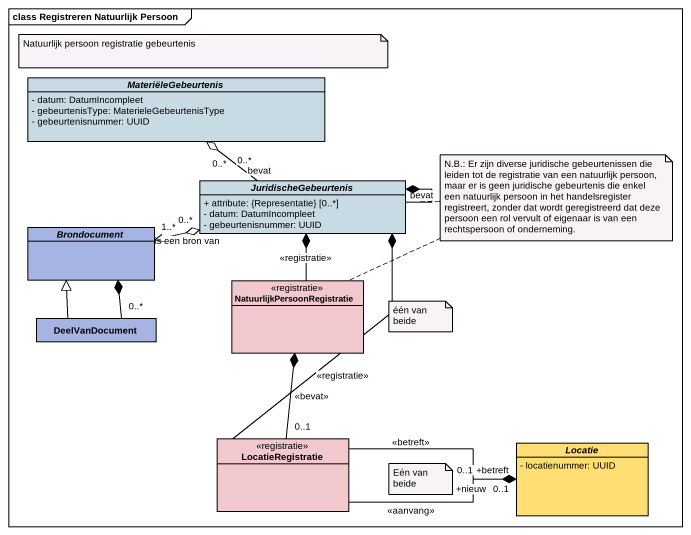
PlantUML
@startuml
mainframe class Registreren Natuurlijk Persoon
hide circle
hide empty members
skinparam classAttributeIconSize 0
abstract class MateriëleGebeurtenis #C8DAE3 {
  - datum: DatumIncompleet
  - gebeurtenisType: MaterieleGebeurtenisType
  - gebeurtenisnummer: UUID
}
abstract class JuridischeGebeurtenis #C8DAE3 {
  + attribute: {Representatie} [0..*]
  - datum: DatumIncompleet
  - gebeurtenisnummer: UUID
}
abstract class Brondocument #A6B4E4
class NatuurlijkPersoonRegistratie <<registratie>> #F0C8CD
class DeelVanDocument #A6B4E4
class LocatieRegistratie <<registratie>> #F0C8CD
abstract class Locatie #FFDE73 {
  - locatienummer: UUID
}
JuridischeGebeurtenis "0..*" -up-o "0..*" MateriëleGebeurtenis : bevat
JuridischeGebeurtenis --* JuridischeGebeurtenis : bevat
JuridischeGebeurtenis .left.> Brondocument
Brondocument "1..*" -right-o "0..*" JuridischeGebeurtenis : is een bron van
NatuurlijkPersoonRegistratie -up-* JuridischeGebeurtenis : <<registratie>>
DeelVanDocument -up-|> Brondocument
DeelVanDocument "0..*" -up-* Brondocument
LocatieRegistratie -up-* JuridischeGebeurtenis : <<registratie>>
LocatieRegistratie "0..1" -up-* NatuurlijkPersoonRegistratie : <<bevat>>
LocatieRegistratie -right-* "+betreft\n0..1" Locatie : <<betreft>>
LocatieRegistratie -right-* "+nieuw\n0..1" Locatie : <<aanvang>>
note as N1
  Natuurlijk persoon registratie gebeurtenis
end note
note as N2
  N.B.: Er zijn diverse juridische gebeurtenissen die leiden tot de registratie van een natuurlijk persoon, maar er is geen juridische gebeurtenis die enkel een natuurlijk persoon in het handelsregister registreert, zonder dat wordt geregistreerd dat deze persoon een rol vervult of eigenaar is van een rechtspersoon of onderneming.
end note
N2 .. NatuurlijkPersoonRegistratie
N2 .. JuridischeGebeurtenis
note as N3
  één van beide
end note
note as N4
  Eén van beide
end note
@enduml
